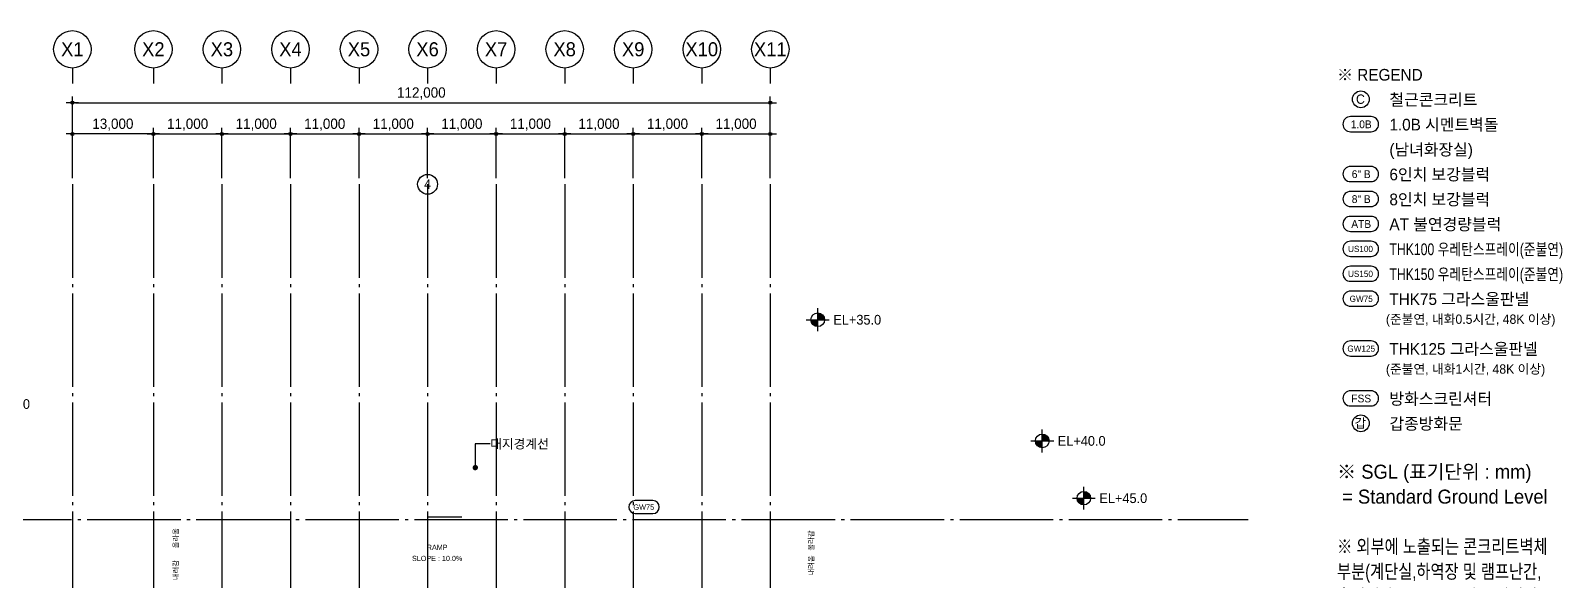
# Model space of a CAD drawing. Header units: millimetres. Extents: x 252735598 to 255219468, y 503852592 to 504847014.
# Drawn here: x 254553680 to 254799468, y 504461787 to 504550014 of the extents above; entities that cross this region are included whole.
import ezdxf
from ezdxf.enums import TextEntityAlignment as Align

# ---------------------------------------------------------------- set-up
doc = ezdxf.new("R2010")
doc.units = ezdxf.units.MM
doc.linetypes.add('CEN', pattern=[35, 30, -2, 1, -2])
for name, color, linetype in [('4A.TEC CEN', 1, 'CEN'), ('4A.TEC DIM', 7, 'Continuous'), ('4A.TEC TEXT', 7, 'Continuous'), ('4A.TEC TEXT 1', 3, 'Continuous'), ('4A.TEC TEXT 2', 3, 'Continuous'), ('4A.TEC 심볼', 7, 'Continuous'), ('DEFPOINT', 135, 'Continuous'), ('㈜SE&C TEXT', 7, 'Continuous'), ('㈜SE&C TEXT 1', 3, 'Continuous')]:
    doc.layers.add(name, color=color, linetype=linetype)
doc.styles.add('돋움', font='')
doc.styles.get('돋움').set_extended_font_data('돋움')
doc.dimstyles.new('DIM_600(외부치수)', dxfattribs={"dimscale": 400, "dimtxt": 3.3, "dimasz": 1, "dimexe": 2, "dimexo": 2, "dimgap": 1, "dimtad": 1, "dimdec": 0, "dimdsep": 46, "dimlunit": 6, "dimtxsty": '돋움', "dimblk1": 'DIMDOT', "dimblk2": 'DIMDOT', "dimsah": 1, "dimcen": 2.5, "dimdle": 1.5, "dimclrd": 8, "dimclre": 8, "dimclrt": 3, "dimadec": 0, "dimazin": 0, "dimtfac": 1, "dimtdec": 0, "dimtix": 1, "dimtmove": 2, "dimatfit": 3, "dimldrblk": 'DIMDOT', "dimfxl": 1, "dimtvp": 1, "dimtolj": 1, "dimtzin": 0, "dimarcsym": 0})

# ---------------------------------------------------------------- blocks, each defined once
blk = doc.blocks.new('a4w')
at = {"layer": '4A.TEC 심볼'}
for points in [[(-19898, 7460444), (-21873, 7460444, 1), (-21873, 7458989), (-19898, 7458989, 1)], [(-19898, 7455644), (-21873, 7455644, 1), (-21873, 7454189), (-19898, 7454189, 1)], [(-19898, 7453244), (-21873, 7453244, 1), (-21873, 7451789), (-19898, 7451789, 1)], [(-19898, 7450844), (-21873, 7450844, 1), (-21873, 7449389), (-19898, 7449389, 1)], [(-19898, 7448444), (-21873, 7448444, 1), (-21873, 7446989), (-19898, 7446989, 1)], [(-19898, 7446044), (-21873, 7446044, 1), (-21873, 7444589), (-19898, 7444589, 1)], [(-19898, 7443644), (-21873, 7443644, 1), (-21873, 7442189), (-19898, 7442189, 1)], [(-19898, 7438844), (-21873, 7438844, 1), (-21873, 7437389), (-19898, 7437389, 1)], [(-19898, 7434044), (-21873, 7434044, 1), (-21873, 7432589), (-19898, 7432589, 1)]]:
    blk.add_lwpolyline(points, format="xyb", close=True, dxfattribs=at)
for centre in [(-20886, 7462116), (-20886, 7430916)]:
    blk.add_circle(centre, 808, dxfattribs=at)
at = {"layer": '4A.TEC TEXT', "style": '돋움'}
for s, p in [('C', (-20923, 7462128)), ('갑', (-20923, 7430928))]:
    blk.add_text(s, height=900, dxfattribs=at).set_placement(p, align=Align.MIDDLE_CENTER)
for s, height, p in [('1.0B', 750, (-20845, 7459705)), ('6" B', 750, (-20845, 7454905)), ('8" B', 750, (-20845, 7452505)), ('ATB', 750, (-20845, 7450105)), ('US100', 600, (-20916, 7447705)), ('US150', 600, (-20916, 7445305)), ('GW75', 600, (-20845, 7442905)), ('GW125', 600, (-20845, 7438105)), ('FSS', 750, (-20845, 7433305))]:
    blk.add_text(s, height=height, dxfattribs=at).set_placement(p, align=Align.MIDDLE)
at = {"layer": '4A.TEC TEXT 2', "color": 3, "style": '돋움'}
for s, height, p in [('※ REGEND', 1125, (-23170, 7463576)), ('철근콘크리트', 1125, (-18130, 7461176)), ('1.0B 시멘트벽돌', 1125, (-18130, 7458776)), ('(남녀화장실)', 1125, (-18130, 7456376)), ('6인치 보강블럭', 1125, (-18130, 7453976)), ('8인치 보강블럭', 1125, (-18130, 7451576)), ('AT 불연경량블럭', 1125, (-18130, 7449176)), ('THK75 그라스울판넬', 1125, (-18130, 7441976)), ('(준불연, 내화0.5시간, 48K 이상)', 900, (-18466, 7440222)), ('THK125 그라스울판넬', 1125, (-18130, 7437176)), ('(준불연, 내화1시간, 48K 이상)', 900, (-18466, 7435422)), ('방화스크린셔터', 1125, (-18130, 7432376)), ('갑종방화문', 1125, (-18130, 7429976)), ('※ SGL (표기단위 : mm)', 1350, (-23170, 7425176)), (' = Standard Ground Level', 1350, (-23170, 7422776))]:
    blk.add_text(s, height=height, dxfattribs=at).set_placement(p, align=Align.BOTTOM_LEFT)
at = {"layer": '4A.TEC TEXT 2', "color": 3, "style": '돋움', "width": 0.8}
for s, height, p in [('THK100 우레탄스프레이(준불연)', 1125, (-18130, 7446776)), ('THK150 우레탄스프레이(준불연)', 1125, (-18130, 7444376)), ('※ 외부에 노출되는 콘크리트벽체', 1350, (-23170, 7417976)), ('부분(계단실,하역장 및 램프난간,', 1350, (-23170, 7415576)), ('출입계단 등)은 콘크리트 면처리', 1350, (-23170, 7413176)), (' 위 수성페인트 마감할 것.', 1350, (-23170, 7410776))]:
    blk.add_text(s, height=height, dxfattribs=at).set_placement(p, align=Align.BOTTOM_LEFT)
blk = doc.blocks.new('DIMDOT')
at = {"color": 0}
blk.add_line((-2, 0), (2, 0), dxfattribs=at)
for radius in [0.5, 0.25]:
    blk.add_circle((0, 0), radius, dxfattribs=at)
blk = doc.blocks.new('*D94')
at = {"layer": '4A.TEC DIM', "color": 8, "lineweight": -2, "transparency": 16777216}
for p, q in [((169308, -38163), (169308, -25069)), ((169808, -26069), (280808, -26069)), ((281308, -38163), (281308, -25069))]:
    blk.add_line(p, q, dxfattribs=at)
at = {"layer": 'Defpoints', "color": 0, "transparency": 16777216}
for p in [(281308, -26069), (169308, -39163), (281308, -39163)]:
    blk.add_point(p, dxfattribs=at)
at = {"layer": '4A.TEC DIM', "color": 8, "lineweight": -2, "transparency": 16777216, "xscale": 500, "yscale": 500, "zscale": 500, "rotation": 180}
blk.add_blockref('DIMDOT', (169308, -26069), dxfattribs=at)
at = {"layer": '4A.TEC DIM', "color": 8, "lineweight": -2, "transparency": 16777216, "xscale": 500, "yscale": 500, "zscale": 500}
blk.add_blockref('DIMDOT', (281308, -26069), dxfattribs=at)
at = {"layer": '4A.TEC DIM', "color": 3, "transparency": 16777216, "insert": (225308, -24584), "char_height": 1650, "attachment_point": 5, "style": '돋움'}
blk.add_mtext('\\A1;112,000', dxfattribs=at)
blk = doc.blocks.new('ccs122')
at = {"layer": '4A.TEC 심볼'}
blk.add_line((0, 8), (0, 3), dxfattribs=at)
blk.add_circle((0, 14), 6, dxfattribs=at)
at = {"layer": '4A.TEC TEXT 2', "color": 3, "style": '돋움'}
blk.add_attdef('NO', text='', height=4.5, dxfattribs=at).set_placement((-0.01, 14.02), align=Align.MIDDLE_CENTER)
blk = doc.blocks.new('*D103')
at = {"layer": '4A.TEC DIM', "color": 8, "lineweight": -2, "transparency": 16777216}
for p, q in [((169308, -38163), (169308, -30082)), ((181808, -31082), (169808, -31082)), ((182308, -38163), (182308, -30082))]:
    blk.add_line(p, q, dxfattribs=at)
at = {"layer": 'Defpoints', "color": 0, "transparency": 16777216}
for p in [(169308, -31082), (169308, -39163), (182308, -39163)]:
    blk.add_point(p, dxfattribs=at)
at = {"layer": '4A.TEC DIM', "color": 8, "lineweight": -2, "transparency": 16777216, "xscale": 500, "yscale": 500, "zscale": 500, "rotation": 180}
blk.add_blockref('DIMDOT', (169308, -31082), dxfattribs=at)
at = {"layer": '4A.TEC DIM', "color": 8, "lineweight": -2, "transparency": 16777216, "xscale": 500, "yscale": 500, "zscale": 500}
blk.add_blockref('DIMDOT', (182308, -31082), dxfattribs=at)
at = {"layer": '4A.TEC DIM', "color": 3, "transparency": 16777216, "insert": (175808, -29597), "char_height": 1650, "attachment_point": 5, "style": '돋움'}
blk.add_mtext('\\A1;13,000', dxfattribs=at)
blk = doc.blocks.new('*D105')
at = {"layer": '4A.TEC DIM', "color": 8, "lineweight": -2, "transparency": 16777216}
for p, q in [((270308, -38163), (270308, -30082)), ((270808, -31082), (280808, -31082)), ((281308, -38163), (281308, -30082))]:
    blk.add_line(p, q, dxfattribs=at)
at = {"layer": 'Defpoints', "color": 0, "transparency": 16777216}
for p in [(281308, -31082), (270308, -39163), (281308, -39163)]:
    blk.add_point(p, dxfattribs=at)
at = {"layer": '4A.TEC DIM', "color": 8, "lineweight": -2, "transparency": 16777216, "xscale": 500, "yscale": 500, "zscale": 500, "rotation": 180}
blk.add_blockref('DIMDOT', (270308, -31082), dxfattribs=at)
at = {"layer": '4A.TEC DIM', "color": 8, "lineweight": -2, "transparency": 16777216, "xscale": 500, "yscale": 500, "zscale": 500}
blk.add_blockref('DIMDOT', (281308, -31082), dxfattribs=at)
at = {"layer": '4A.TEC DIM', "color": 3, "transparency": 16777216, "insert": (275808, -29597), "char_height": 1650, "attachment_point": 5, "style": '돋움'}
blk.add_mtext('\\A1;11,000', dxfattribs=at)
blk = doc.blocks.new('*D106')
at = {"layer": '4A.TEC DIM', "color": 8, "lineweight": -2, "transparency": 16777216}
for p, q in [((259308, -38163), (259308, -30082)), ((259808, -31082), (269808, -31082)), ((270308, -38163), (270308, -30082))]:
    blk.add_line(p, q, dxfattribs=at)
at = {"layer": 'Defpoints', "color": 0, "transparency": 16777216}
for p in [(270308, -31082), (259308, -39163), (270308, -39163)]:
    blk.add_point(p, dxfattribs=at)
at = {"layer": '4A.TEC DIM', "color": 8, "lineweight": -2, "transparency": 16777216, "xscale": 500, "yscale": 500, "zscale": 500, "rotation": 180}
blk.add_blockref('DIMDOT', (259308, -31082), dxfattribs=at)
at = {"layer": '4A.TEC DIM', "color": 8, "lineweight": -2, "transparency": 16777216, "xscale": 500, "yscale": 500, "zscale": 500}
blk.add_blockref('DIMDOT', (270308, -31082), dxfattribs=at)
at = {"layer": '4A.TEC DIM', "color": 3, "transparency": 16777216, "insert": (264808, -29597), "char_height": 1650, "attachment_point": 5, "style": '돋움'}
blk.add_mtext('\\A1;11,000', dxfattribs=at)
blk = doc.blocks.new('*D107')
at = {"layer": '4A.TEC DIM', "color": 8, "lineweight": -2, "transparency": 16777216}
for p, q in [((248308, -38163), (248308, -30082)), ((248808, -31082), (258808, -31082)), ((259308, -38163), (259308, -30082))]:
    blk.add_line(p, q, dxfattribs=at)
at = {"layer": 'Defpoints', "color": 0, "transparency": 16777216}
for p in [(259308, -31082), (248308, -39163), (259308, -39163)]:
    blk.add_point(p, dxfattribs=at)
at = {"layer": '4A.TEC DIM', "color": 8, "lineweight": -2, "transparency": 16777216, "xscale": 500, "yscale": 500, "zscale": 500, "rotation": 180}
blk.add_blockref('DIMDOT', (248308, -31082), dxfattribs=at)
at = {"layer": '4A.TEC DIM', "color": 8, "lineweight": -2, "transparency": 16777216, "xscale": 500, "yscale": 500, "zscale": 500}
blk.add_blockref('DIMDOT', (259308, -31082), dxfattribs=at)
at = {"layer": '4A.TEC DIM', "color": 3, "transparency": 16777216, "insert": (253808, -29597), "char_height": 1650, "attachment_point": 5, "style": '돋움'}
blk.add_mtext('\\A1;11,000', dxfattribs=at)
blk = doc.blocks.new('*D108')
at = {"layer": '4A.TEC DIM', "color": 8, "lineweight": -2, "transparency": 16777216}
for p, q in [((237308, -38163), (237308, -30082)), ((237808, -31082), (247808, -31082)), ((248308, -38163), (248308, -30082))]:
    blk.add_line(p, q, dxfattribs=at)
at = {"layer": 'Defpoints', "color": 0, "transparency": 16777216}
for p in [(248308, -31082), (237308, -39163), (248308, -39163)]:
    blk.add_point(p, dxfattribs=at)
at = {"layer": '4A.TEC DIM', "color": 8, "lineweight": -2, "transparency": 16777216, "xscale": 500, "yscale": 500, "zscale": 500, "rotation": 180}
blk.add_blockref('DIMDOT', (237308, -31082), dxfattribs=at)
at = {"layer": '4A.TEC DIM', "color": 8, "lineweight": -2, "transparency": 16777216, "xscale": 500, "yscale": 500, "zscale": 500}
blk.add_blockref('DIMDOT', (248308, -31082), dxfattribs=at)
at = {"layer": '4A.TEC DIM', "color": 3, "transparency": 16777216, "insert": (242808, -29597), "char_height": 1650, "attachment_point": 5, "style": '돋움'}
blk.add_mtext('\\A1;11,000', dxfattribs=at)
blk = doc.blocks.new('*D109')
at = {"layer": '4A.TEC DIM', "color": 8, "lineweight": -2, "transparency": 16777216}
for p, q in [((226308, -38163), (226308, -30082)), ((226808, -31082), (236808, -31082)), ((237308, -38163), (237308, -30082))]:
    blk.add_line(p, q, dxfattribs=at)
at = {"layer": 'Defpoints', "color": 0, "transparency": 16777216}
for p in [(237308, -31082), (226308, -39163), (237308, -39163)]:
    blk.add_point(p, dxfattribs=at)
at = {"layer": '4A.TEC DIM', "color": 8, "lineweight": -2, "transparency": 16777216, "xscale": 500, "yscale": 500, "zscale": 500, "rotation": 180}
blk.add_blockref('DIMDOT', (226308, -31082), dxfattribs=at)
at = {"layer": '4A.TEC DIM', "color": 8, "lineweight": -2, "transparency": 16777216, "xscale": 500, "yscale": 500, "zscale": 500}
blk.add_blockref('DIMDOT', (237308, -31082), dxfattribs=at)
at = {"layer": '4A.TEC DIM', "color": 3, "transparency": 16777216, "insert": (231808, -29597), "char_height": 1650, "attachment_point": 5, "style": '돋움'}
blk.add_mtext('\\A1;11,000', dxfattribs=at)
blk = doc.blocks.new('*D110')
at = {"layer": '4A.TEC DIM', "color": 8, "lineweight": -2, "transparency": 16777216}
for p, q in [((215308, -38163), (215308, -30082)), ((215808, -31082), (225808, -31082)), ((226308, -38163), (226308, -30082))]:
    blk.add_line(p, q, dxfattribs=at)
at = {"layer": 'Defpoints', "color": 0, "transparency": 16777216}
for p in [(226308, -31082), (215308, -39163), (226308, -39163)]:
    blk.add_point(p, dxfattribs=at)
at = {"layer": '4A.TEC DIM', "color": 8, "lineweight": -2, "transparency": 16777216, "xscale": 500, "yscale": 500, "zscale": 500, "rotation": 180}
blk.add_blockref('DIMDOT', (215308, -31082), dxfattribs=at)
at = {"layer": '4A.TEC DIM', "color": 8, "lineweight": -2, "transparency": 16777216, "xscale": 500, "yscale": 500, "zscale": 500}
blk.add_blockref('DIMDOT', (226308, -31082), dxfattribs=at)
at = {"layer": '4A.TEC DIM', "color": 3, "transparency": 16777216, "insert": (220808, -29597), "char_height": 1650, "attachment_point": 5, "style": '돋움'}
blk.add_mtext('\\A1;11,000', dxfattribs=at)
blk = doc.blocks.new('*D111')
at = {"layer": '4A.TEC DIM', "color": 8, "lineweight": -2, "transparency": 16777216}
for p, q in [((204308, -38163), (204308, -30082)), ((204808, -31082), (214808, -31082)), ((215308, -38163), (215308, -30082))]:
    blk.add_line(p, q, dxfattribs=at)
at = {"layer": 'Defpoints', "color": 0, "transparency": 16777216}
for p in [(215308, -31082), (204308, -39163), (215308, -39163)]:
    blk.add_point(p, dxfattribs=at)
at = {"layer": '4A.TEC DIM', "color": 8, "lineweight": -2, "transparency": 16777216, "xscale": 500, "yscale": 500, "zscale": 500, "rotation": 180}
blk.add_blockref('DIMDOT', (204308, -31082), dxfattribs=at)
at = {"layer": '4A.TEC DIM', "color": 8, "lineweight": -2, "transparency": 16777216, "xscale": 500, "yscale": 500, "zscale": 500}
blk.add_blockref('DIMDOT', (215308, -31082), dxfattribs=at)
at = {"layer": '4A.TEC DIM', "color": 3, "transparency": 16777216, "insert": (209808, -29597), "char_height": 1650, "attachment_point": 5, "style": '돋움'}
blk.add_mtext('\\A1;11,000', dxfattribs=at)
blk = doc.blocks.new('*D112')
at = {"layer": '4A.TEC DIM', "color": 8, "lineweight": -2, "transparency": 16777216}
for p, q in [((193308, -38163), (193308, -30082)), ((193808, -31082), (203808, -31082)), ((204308, -38163), (204308, -30082))]:
    blk.add_line(p, q, dxfattribs=at)
at = {"layer": 'Defpoints', "color": 0, "transparency": 16777216}
for p in [(204308, -31082), (193308, -39163), (204308, -39163)]:
    blk.add_point(p, dxfattribs=at)
at = {"layer": '4A.TEC DIM', "color": 8, "lineweight": -2, "transparency": 16777216, "xscale": 500, "yscale": 500, "zscale": 500, "rotation": 180}
blk.add_blockref('DIMDOT', (193308, -31082), dxfattribs=at)
at = {"layer": '4A.TEC DIM', "color": 8, "lineweight": -2, "transparency": 16777216, "xscale": 500, "yscale": 500, "zscale": 500}
blk.add_blockref('DIMDOT', (204308, -31082), dxfattribs=at)
at = {"layer": '4A.TEC DIM', "color": 3, "transparency": 16777216, "insert": (198808, -29597), "char_height": 1650, "attachment_point": 5, "style": '돋움'}
blk.add_mtext('\\A1;11,000', dxfattribs=at)
blk = doc.blocks.new('*D113')
at = {"layer": '4A.TEC DIM', "color": 8, "lineweight": -2, "transparency": 16777216}
for p, q in [((182308, -38163), (182308, -30082)), ((182808, -31082), (192808, -31082)), ((193308, -38163), (193308, -30082))]:
    blk.add_line(p, q, dxfattribs=at)
at = {"layer": 'Defpoints', "color": 0, "transparency": 16777216}
for p in [(193308, -31082), (182308, -39163), (193308, -39163)]:
    blk.add_point(p, dxfattribs=at)
at = {"layer": '4A.TEC DIM', "color": 8, "lineweight": -2, "transparency": 16777216, "xscale": 500, "yscale": 500, "zscale": 500, "rotation": 180}
blk.add_blockref('DIMDOT', (182308, -31082), dxfattribs=at)
at = {"layer": '4A.TEC DIM', "color": 8, "lineweight": -2, "transparency": 16777216, "xscale": 500, "yscale": 500, "zscale": 500}
blk.add_blockref('DIMDOT', (193308, -31082), dxfattribs=at)
at = {"layer": '4A.TEC DIM', "color": 3, "transparency": 16777216, "insert": (187808, -29597), "char_height": 1650, "attachment_point": 5, "style": '돋움'}
blk.add_mtext('\\A1;11,000', dxfattribs=at)
blk = doc.blocks.new('FL-LEVEL1')
at = {"layer": '4A.TEC 심볼', "linetype": 'ByBlock'}
h = blk.add_hatch(color=256, dxfattribs=at)
h.paths.add_polyline_path([(295, 175), (295, 0), (470, 0, 0.414214)])
h.paths.add_polyline_path([(295, 0), (120, 0, 0.414214), (295, -175)])
for p, q in [((0, 0), (590, 0)), ((295, -295), (295, 295))]:
    blk.add_line(p, q, dxfattribs=at)
blk.add_circle((295, 0), 175, dxfattribs=at)
at = {"layer": '4A.TEC TEXT 2', "color": 3, "linetype": 'ByBlock', "style": '돋움'}
blk.add_attdef('FL', text='', height=250, dxfattribs=at).set_placement((695, 0), align=Align.MIDDLE_LEFT)
blk = doc.blocks.new('dwg9CDF')
at = {"layer": '4A.TEC 심볼', "color": 3, "linetype": 'ByBlock'}
ref = blk.add_blockref('FL-LEVEL1', (287075, -60898, 36666), dxfattribs=dict(at, xscale=6.250000000000405, yscale=6.250000000000405, zscale=6.250000000000405))
ref.add_attrib('FL', 'EL+35.0', dxfattribs={"layer": '4A.TEC TEXT 1', "color": 3, "linetype": 'ByBlock', "height": 1562.5, "style": '돋움'}).set_placement((291419, -60898, 36666), align=Align.MIDDLE_LEFT)
ref = blk.add_blockref('FL-LEVEL1', (150493, -74424, 31666), dxfattribs=dict(at, xscale=6.250000000000405, yscale=6.250000000000405, zscale=6.250000000000405))
ref.add_attrib('FL', 'EL+30.0', dxfattribs={"layer": '4A.TEC TEXT 1', "color": 3, "linetype": 'ByBlock', "height": 1562.5, "style": '돋움'}).set_placement((154837, -74424, 31666), align=Align.MIDDLE_LEFT)
ref = blk.add_blockref('FL-LEVEL1', (323089, -80342, 36666), dxfattribs=dict(at, xscale=6.250000000000405, yscale=6.250000000000405, zscale=6.250000000000405))
ref.add_attrib('FL', 'EL+40.0', dxfattribs={"layer": '4A.TEC TEXT 1', "color": 3, "linetype": 'ByBlock', "height": 1562.5, "style": '돋움'}).set_placement((327433, -80342, 36666), align=Align.MIDDLE_LEFT)
ref = blk.add_blockref('FL-LEVEL1', (329769, -89536, 46666), dxfattribs=dict(at, xscale=6.250000000000405, yscale=6.250000000000405, zscale=6.250000000000405))
ref.add_attrib('FL', 'EL+45.0', dxfattribs={"layer": '4A.TEC TEXT 1', "color": 3, "linetype": 'ByBlock', "height": 1562.5, "style": '돋움'}).set_placement((334113, -89536, 46666), align=Align.MIDDLE_LEFT)
ref = blk.add_blockref('FL-LEVEL1', (328195, -116874, 51666), dxfattribs=dict(at, xscale=6.250000000000405, yscale=6.250000000000405, zscale=6.250000000000405))
ref.add_attrib('FL', 'EL+50.0', dxfattribs={"layer": '4A.TEC TEXT 1', "color": 3, "linetype": 'ByBlock', "height": 1562.5, "style": '돋움'}).set_placement((332539, -116874, 51666), align=Align.MIDDLE_LEFT)
ref = blk.add_blockref('FL-LEVEL1', (332391, -122240, 56666), dxfattribs=dict(at, xscale=6.250000000000405, yscale=6.250000000000405, zscale=6.250000000000405))
ref.add_attrib('FL', 'EL+55.0', dxfattribs={"layer": '4A.TEC TEXT 1', "color": 3, "linetype": 'ByBlock', "height": 1562.5, "style": '돋움'}).set_placement((336735, -122240, 56666), align=Align.MIDDLE_LEFT)
ref = blk.add_blockref('FL-LEVEL1', (339218, -167717, 226666), dxfattribs=dict(at, xscale=6.250000000000405, yscale=6.250000000000405, zscale=6.250000000000405))
ref.add_attrib('FL', 'EL+60.0', dxfattribs={"layer": '4A.TEC TEXT 1', "color": 3, "linetype": 'ByBlock', "height": 1562.5, "style": '돋움'}).set_placement((343562, -167717, 226666), align=Align.MIDDLE_LEFT)
ref = blk.add_blockref('FL-LEVEL1', (332391, -197997, 56666), dxfattribs=dict(at, xscale=6.250000000000405, yscale=6.250000000000405, zscale=6.250000000000405))
ref.add_attrib('FL', 'EL+55.0', dxfattribs={"layer": '4A.TEC TEXT 1', "color": 3, "linetype": 'ByBlock', "height": 1562.5, "style": '돋움'}).set_placement((336735, -197997, 56666), align=Align.MIDDLE_LEFT)
ref = blk.add_blockref('FL-LEVEL1', (335195, -218028, 51666), dxfattribs=dict(at, xscale=6.250000000000405, yscale=6.250000000000405, zscale=6.250000000000405))
ref.add_attrib('FL', 'EL+50.0', dxfattribs={"layer": '4A.TEC TEXT 1', "color": 3, "linetype": 'ByBlock', "height": 1562.5, "style": '돋움'}).set_placement((339539, -218028, 51666), align=Align.MIDDLE_LEFT)
ref = blk.add_blockref('FL-LEVEL1', (321367, -238214, 46666), dxfattribs=dict(at, xscale=6.250000000000405, yscale=6.250000000000405, zscale=6.250000000000405))
ref.add_attrib('FL', 'EL+45.0', dxfattribs={"layer": '4A.TEC TEXT 1', "color": 3, "linetype": 'ByBlock', "height": 1562.5, "style": '돋움'}).set_placement((325711, -238214, 46666), align=Align.MIDDLE_LEFT)
ref = blk.add_blockref('FL-LEVEL1', (236546, -244313, 36666), dxfattribs=dict(at, xscale=6.250000000000405, yscale=6.250000000000405, zscale=6.250000000000405))
ref.add_attrib('FL', 'EL+35.0', dxfattribs={"layer": '4A.TEC TEXT 1', "color": 3, "linetype": 'ByBlock', "height": 1562.5, "style": '돋움'}).set_placement((240890, -244313, 36666), align=Align.MIDDLE_LEFT)
ref = blk.add_blockref('FL-LEVEL1', (171588, -245977, 31666), dxfattribs=dict(at, xscale=6.250000000000405, yscale=6.250000000000405, zscale=6.250000000000405))
ref.add_attrib('FL', 'EL+30.0', dxfattribs={"layer": '4A.TEC TEXT 1', "color": 3, "linetype": 'ByBlock', "height": 1562.5, "style": '돋움'}).set_placement((175932, -245977, 31666), align=Align.MIDDLE_LEFT)
ref = blk.add_blockref('FL-LEVEL1', (303281, -247320, 41666), dxfattribs=dict(at, xscale=6.250000000000405, yscale=6.250000000000405, zscale=6.250000000000405))
ref.add_attrib('FL', 'EL+40.0', dxfattribs={"layer": '4A.TEC TEXT 1', "color": 3, "linetype": 'ByBlock', "height": 1562.5, "style": '돋움'}).set_placement((307625, -247320, 41666), align=Align.MIDDLE_LEFT)
blk = doc.blocks.new('dwgFD3B')
at = {"layer": '4A.TEC CEN', "color": 250, "ltscale": 500}
blk.add_line((49194.51, -92936.83, -3333.33), (358000, -92936.83, -3333.33), dxfattribs=at)
at = {"layer": '4A.TEC CEN', "color": 250, "ltscale": 500, "elevation": -3333.33}
for points in [[(169307.63, -39163.16), (169307.63, -267000)], [(182307.63, -39163.16), (182307.63, -267000)], [(193307.63, -39163.16), (193307.63, -267000)], [(204307.63, -39163.16), (204307.63, -267000)], [(215307.63, -39163.16), (215307.63, -267000)], [(226307.63, -39163.16), (226307.63, -267000)], [(237307.63, -39163.16), (237307.63, -267000)], [(248307.63, -39163.16), (248307.63, -267000)], [(259307.63, -39163.16), (259307.63, -267000)], [(270307.63, -39163.16), (270307.63, -267000)], [(281307.63, -39163.16), (281307.63, -267000)]]:
    blk.add_lwpolyline(points, dxfattribs=at)
at = {"layer": '4A.TEC 심볼'}
ref = blk.add_blockref('ccs122', (169307.63, -24500.01, 1666.22), dxfattribs=dict(at, xscale=499.9999977496833, yscale=499.9999977496833, zscale=499.9999977496833))
ref.add_attrib('NO', 'X1', dxfattribs={"layer": '0', "color": 3, "height": 2250, "style": '돋움'}).set_placement((169304.55, -17491.05, 1666.22), align=Align.MIDDLE_CENTER)
ref = blk.add_blockref('ccs122', (182307.63, -24500, -3333.78), dxfattribs=dict(at, xscale=499.9999977496833, yscale=499.9999977496833, zscale=499.9999977496833))
ref.add_attrib('NO', 'X2', dxfattribs={"layer": '0', "color": 3, "height": 2250, "style": '돋움'}).set_placement((182304.55, -17491.04, -3333.78), align=Align.MIDDLE_CENTER)
ref = blk.add_blockref('ccs122', (193307.63, -24500, -3333.78), dxfattribs=dict(at, xscale=499.9999977496833, yscale=499.9999977496833, zscale=499.9999977496833))
ref.add_attrib('NO', 'X3', dxfattribs={"layer": '0', "color": 3, "height": 2250, "style": '돋움'}).set_placement((193304.55, -17491.04, -3333.78), align=Align.MIDDLE_CENTER)
ref = blk.add_blockref('ccs122', (204307.63, -24500, -3333.78), dxfattribs=dict(at, xscale=499.9999977496833, yscale=499.9999977496833, zscale=499.9999977496833))
ref.add_attrib('NO', 'X4', dxfattribs={"layer": '0', "color": 3, "height": 2250, "style": '돋움'}).set_placement((204304.55, -17491.04, -3333.78), align=Align.MIDDLE_CENTER)
ref = blk.add_blockref('ccs122', (215307.63, -24500, -3333.78), dxfattribs=dict(at, xscale=499.9999977496833, yscale=499.9999977496833, zscale=499.9999977496833))
ref.add_attrib('NO', 'X5', dxfattribs={"layer": '0', "color": 3, "height": 2250, "style": '돋움'}).set_placement((215304.55, -17491.04, -3333.78), align=Align.MIDDLE_CENTER)
ref = blk.add_blockref('ccs122', (226307.63, -24500, -3333.78), dxfattribs=dict(at, xscale=499.9999977496833, yscale=499.9999977496833, zscale=499.9999977496833))
ref.add_attrib('NO', 'X6', dxfattribs={"layer": '0', "color": 3, "height": 2250, "style": '돋움'}).set_placement((226304.55, -17491.04, -3333.78), align=Align.MIDDLE_CENTER)
ref = blk.add_blockref('ccs122', (237307.63, -24499.99, -3333.78), dxfattribs=dict(at, xscale=499.9999977496833, yscale=499.9999977496833, zscale=499.9999977496833))
ref.add_attrib('NO', 'X7', dxfattribs={"layer": '0', "color": 3, "height": 2250, "style": '돋움'}).set_placement((237304.55, -17491.04, -3333.78), align=Align.MIDDLE_CENTER)
ref = blk.add_blockref('ccs122', (248307.63, -24500, -3333.78), dxfattribs=dict(at, xscale=499.9999977496833, yscale=499.9999977496833, zscale=499.9999977496833))
ref.add_attrib('NO', 'X8', dxfattribs={"layer": '0', "color": 3, "height": 2250, "style": '돋움'}).set_placement((248304.55, -17491.04, -3333.78), align=Align.MIDDLE_CENTER)
ref = blk.add_blockref('ccs122', (259307.63, -24499.99, -3333.78), dxfattribs=dict(at, xscale=499.9999977496833, yscale=499.9999977496833, zscale=499.9999977496833))
ref.add_attrib('NO', 'X9', dxfattribs={"layer": '0', "color": 3, "height": 2250, "style": '돋움'}).set_placement((259304.55, -17491.04, -3333.78), align=Align.MIDDLE_CENTER)
ref = blk.add_blockref('ccs122', (270307.63, -24500, -3333.78), dxfattribs=dict(at, xscale=499.9999977496833, yscale=499.9999977496833, zscale=499.9999977496833))
ref.add_attrib('NO', 'X10', dxfattribs={"layer": '0', "color": 3, "height": 2250, "style": '돋움'}).set_placement((270304.55, -17491.04, -3333.78), align=Align.MIDDLE_CENTER)
ref = blk.add_blockref('ccs122', (281307.63, -24500, -3333.78), dxfattribs=dict(at, xscale=499.9999977496833, yscale=499.9999977496833, zscale=499.9999977496833))
ref.add_attrib('NO', 'X11', dxfattribs={"layer": '0', "color": 3, "height": 2250, "style": '돋움'}).set_placement((281304.55, -17491.04, -3333.78), align=Align.MIDDLE_CENTER)
at = {"layer": '4A.TEC DIM'}
for base, p1, p2, picture, middle in [((281307.63, -26068.86, 1666.22), (169307.63, -39163.16, 1666.22), (281307.63, -39163.16, 1666.22), '*D94', (225307.63, -24583.79, 1666.22)), ((169307.63, -31081.58, 1666.22), (182307.63, -39163.16, 1666.22), (169307.63, -39163.16, 1666.22), '*D103', (175807.63, -29596.51, 1666.22))]:
    dim = blk.add_linear_dim(base=base, p1=p1, p2=p2, dimstyle='DIM_600(외부치수)', override={"dimscale": 500, "dimdec": 1, "dimtxsty": '돋움', "dimblk1": 'DIMDOT', "dimblk2": 'DIMDOT'}, dxfattribs=at)
    dim.commit()
    dim.dimension.update_dxf_attribs({"geometry": picture, "text_midpoint": middle})
for base, p1, p2, picture, middle in [((193307.63, -31081.58, 1666.67), (182307.63, -39163.16, 1666.67), (193307.63, -39163.16, 1666.67), '*D113', (187807.63, -29596.51, 1666.67)), ((204307.63, -31081.58, 6666.22), (193307.63, -39163.16, 6666.22), (204307.63, -39163.16, 6666.22), '*D112', (198807.63, -29596.51, 6666.22)), ((215307.63, -31081.58, 1666.22), (204307.63, -39163.16, 1666.22), (215307.63, -39163.16, 1666.22), '*D111', (209807.63, -29596.51, 1666.22)), ((226307.63, -31081.58, 1666.22), (215307.63, -39163.16, 1666.22), (226307.63, -39163.16, 1666.22), '*D110', (220807.63, -29596.51, 1666.22)), ((237307.63, -31081.58, 1666.22), (226307.63, -39163.16, 1666.22), (237307.63, -39163.16, 1666.22), '*D109', (231807.63, -29596.51, 1666.22)), ((248307.63, -31081.58, 11666.22), (237307.63, -39163.16, 11666.22), (248307.63, -39163.16, 11666.22), '*D108', (242807.63, -29596.51, 11666.22)), ((259307.63, -31081.58, 6666.22), (248307.63, -39163.16, 6666.22), (259307.63, -39163.16, 6666.22), '*D107', (253807.63, -29596.51, 6666.22)), ((270307.63, -31081.58, 1666.22), (259307.63, -39163.16, 1666.22), (270307.63, -39163.16, 1666.22), '*D106', (264807.63, -29596.51, 1666.22)), ((281307.63, -31081.58, 1666.22), (270307.63, -39163.16, 1666.22), (281307.63, -39163.16, 1666.22), '*D105', (275807.63, -29596.51, 1666.22))]:
    dim = blk.add_linear_dim(base=base, p1=p1, p2=p2, angle=180, dimstyle='DIM_600(외부치수)', override={"dimscale": 500, "dimdec": 1, "dimtxsty": '돋움', "dimblk1": 'DIMDOT', "dimblk2": 'DIMDOT'}, dxfattribs=at)
    dim.commit()
    dim.dimension.update_dxf_attribs({"geometry": picture, "text_midpoint": middle})

msp = doc.modelspace()

# ---------------------------------------------------------------- linework, layer by layer
at = {"layer": '4A.TEC 심볼', "color": 1, "elevation": 3332.9}
msp.add_lwpolyline([(254627421.2, 504483688.1), (254625033.8, 504483688.1), (254625033.8, 504479880.3)], dxfattribs=at)
at = {"layer": '4A.TEC 심볼', "color": 1, "const_width": 427, "elevation": 3332.9}
msp.add_lwpolyline([(254624820.3, 504479880.3, 1), (254625247.3, 504479880.3, 1)], format="xyb", close=True, dxfattribs=at)
at = {"layer": '4A.TEC 심볼'}
msp.add_lwpolyline([(254653518.7, 504474590), (254650702.3, 504474590, 1), (254650702.3, 504472516.3), (254653518.7, 504472516.3, 1)], format="xyb", close=True, dxfattribs=at)
at = {"layer": '4A.TEC 심볼', "color": 4}
msp.add_circle((254617374.2, 504525351), 1591.5, dxfattribs=at)
msp.add_circle((254617374.2, 504525351), 1591.5, dxfattribs=at)
msp.add_circle((254617374.2, 504525351), 1591.5, dxfattribs=at)
msp.add_circle((254617374.2, 504525351), 1591.5, dxfattribs=at)
msp.add_circle((254617374.2, 504525351), 1591.5, dxfattribs=at)
at = {"layer": 'DEFPOINT'}
msp.add_line((254617374.2, 504471977.3), (254622874.2, 504471977.3), dxfattribs=at)

# ---------------------------------------------------------------- block references
for name, p in [('dwgFD3B', (254391066.5, 504564514.2, 3333.3)), ('dwg9CDF', (254391066.5, 504564514.2, -1666.7))]:
    msp.add_blockref(name, p)
at = {"layer": '㈜SE&C TEXT', "xscale": 1.666666666666667, "yscale": 1.666666666666667, "zscale": 1.666666666666667}
msp.add_blockref('a4w', (254801933.1, 492102134.8, 3333.3), dxfattribs=at)

# ---------------------------------------------------------------- texts
at = {"layer": '4A.TEC TEXT', "color": 6, "style": '돋움'}
msp.add_text('4', height=1500, dxfattribs=at).set_placement((254617364.1, 504525374), align=Align.MIDDLE_CENTER)
msp.add_text('4', height=1500, dxfattribs=at).set_placement((254617364.1, 504525374), align=Align.MIDDLE_CENTER)
msp.add_text('4', height=1500, dxfattribs=at).set_placement((254617364.1, 504525374), align=Align.MIDDLE_CENTER)
msp.add_text('4', height=1500, dxfattribs=at).set_placement((254617364.1, 504525374), align=Align.MIDDLE_CENTER)
msp.add_text('4', height=1500, dxfattribs=at).set_placement((254617364.1, 504525374), align=Align.MIDDLE_CENTER)
at = {"layer": '4A.TEC TEXT', "style": '돋움'}
msp.add_text('대지경계선', height=1500, dxfattribs=at).set_placement((254627421.2, 504483688.1, 3332.9), align=Align.MIDDLE_LEFT)
msp.add_text('GW75', height=855.48, dxfattribs=at).set_placement((254652067.6, 504473536.7), align=Align.MIDDLE)
at = {"layer": '㈜SE&C TEXT 1', "style": '돋움'}
for s, p in [('올라옴', (254576971, 504468549, -10000.4)), ('올라감', (254678928.2, 504468177.3, -10000)), ('내려옴', (254678928.2, 504464177.3, -10000)), ('내려감', (254576971, 504463434.2, -10000.4))]:
    msp.add_text(s, height=833.33, rotation=90, dxfattribs=at).set_placement(p, align=Align.MIDDLE_CENTER)
for s, height, p in [('SLOPE : 10.0%', 833.333, (254618910.6, 504465307.6, -0.4)), ('RAMP', 833.33, (254618910.6, 504467090.5, -0.4))]:
    msp.add_text(s, height=height, dxfattribs=at).set_placement(p, align=Align.MIDDLE_CENTER)

doc.saveas('drawing.dxf')
